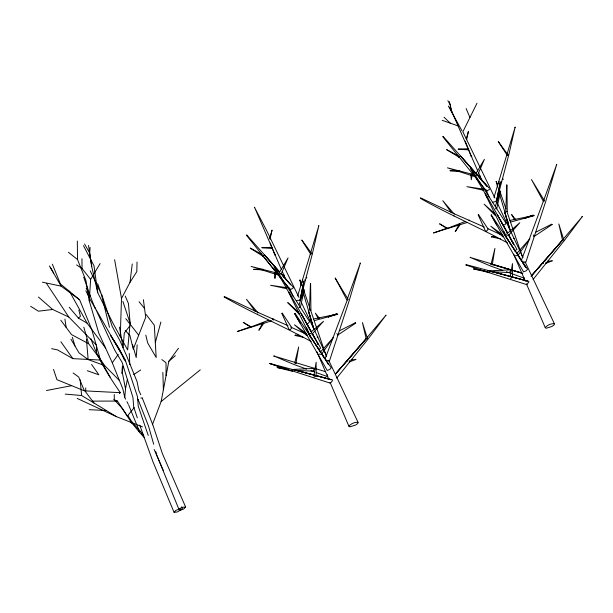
<?xml version="1.0" encoding="UTF-8"?>
<svg xmlns="http://www.w3.org/2000/svg" width="613" height="613" viewBox="0 0 613 613"><rect width="100%" height="100%" fill="white"/><g stroke="black" fill="none" stroke-linecap="round" stroke-linejoin="round"><path stroke-width="0.92" d="M114.263 394.527L114.263 399.737L122.378 408.572M498.507 183.187L499.151 181.586M314.078 377.072L316.124 375.968L316.139 362.183L313.871 375.846M510.414 278.486L512.46 277.375L512.476 263.59L510.338 276.356M96.563 346.759L96.486 353.755L104.616 365.547L119.42 380.512L122.792 388.757L124.761 397.5L125.634 399.186M85.759 387.891L85.674 391.96L93.958 403.002M137.028 262.027L136.814 271.62L130.01 282.309L121.504 298.47L120.271 336.514M490.109 271.666L509.587 272.57L510.744 270.126M310.431 283.512L309.427 310.14L310.921 310.178L310.615 283.528M506.767 184.927L505.763 211.554L507.257 211.585L506.943 184.942M274.831 278.21L274.501 273.398L275.191 274.111L279.52 275.413M471.941 176.046L471.282 179.732L470.838 174.805L471.527 175.525L474.991 176.567M119.42 380.512L112.286 362.743L98.854 333.296L89.268 300.906L90.632 279.382L100.095 263.567M125.236 296.087L128.454 303.581L130.132 323.166L127.634 349.954L112.876 323.082L97.728 292.677L91.728 266.617L89.682 253.054L90.096 247.43M121.841 373.57L122.401 366.076M137.174 344.889L136.201 357.517L132.546 344.667M124.761 397.5L125.496 388.895L127.374 379.416M122.952 366.245L122.378 372.827L125.496 388.895M250.403 248.112L261.828 254.288M459.221 157.319L446.601 149.626L458.164 155.702M295.956 363.425L298.661 347.004L294.815 362.521M492.293 264.831L494.929 248.418L490.936 264.839M271.536 320.86L237.246 331.541L250.648 326.744M433.598 232.986L446.984 228.151M473.251 174.498L447.475 167.839L471.527 175.525L472.087 175.142M311.381 319.526L311.665 320.599M507.717 220.933L508.001 222.013M534.015 215.515L509.84 220.412M281.903 313.572L282.294 313.205L291.474 327.189L291.696 327.855L290.447 329.587L289.037 329.449L281.903 313.572L282.294 313.205M484.998 230.028L478.24 214.979L478.515 214.604L487.81 228.595L488.032 229.27L486.783 231.001L485.373 230.863M130.01 282.309L132.255 263.973M261.966 247.621L272.141 247.353M458.302 149.036L468.478 148.76M292.409 371.271L277.076 367.509L287.305 369.248M292.301 371.302L292.685 370.421M488.936 272.417L473.412 268.915L485.488 270.992M488.638 272.716L488.822 272.164M275.03 278.264L275.605 274.632M274.042 266.923L286.056 287.397M470.378 168.337L482.393 188.804M286.999 287.719L270.578 285.267L286.6 288.677L286.953 287.811M482.423 188.988L466.914 186.674L482.937 190.084L483.289 189.218M255.223 311.389L246.457 299.297L257.858 312.653M257.491 313.994L257.621 314.553M451.559 212.795L442.793 200.712L454.195 214.067M453.827 215.408L453.957 215.968M152.361 424.794L161.135 401.538L168.828 361.302L178.483 348.261M300.018 300.293L303.841 281.206L300.033 300.554L297.956 300.24L296.661 300.715M496.354 201.7L500.177 182.62L496.369 201.968L495.626 201.585L492.998 202.121M337.679 314.109L318.614 317.902L318.193 318.392L315.343 313.197L319.465 318.285L318.614 317.902L313.504 318.998M511.61 214.688L515.801 219.692L514.951 219.316L514.529 219.806L511.817 214.673M298.983 297.458L266.54 230.381L254.502 207.301L281.482 269.628M328.721 360.329L358.053 422.334L357.816 423.468L355.578 425.077L349.755 426.863L348.889 426.196L330.108 382.466M477.818 171.035L450.616 108.869L451.099 108.67L449.429 101.666M525.057 261.736L554.39 323.741L554.152 324.875L551.915 326.491L546.091 328.277L545.225 327.61L526.444 283.88M466.608 139.733L468.409 131.496L466.248 138.829M299.895 307.389L300.347 307.32L304.332 289.627L299.021 304.784M495.358 206.19L500.668 191.034L496.683 208.726L495.335 208.726M312.377 253.759L318.806 225.768L297.673 295.933M508.713 155.173L515.142 127.175L494.009 197.34M327.273 375.961L327.587 374.666M355.64 323.204L355.256 322.844L355.64 323.204L337.372 335.296M551.593 224.251L551.976 224.611L551.593 224.251L535.862 232.158M280.103 367.057L269.697 363.463L314.523 375.279M300.079 300.278L312.285 254.066M496.415 201.685L508.621 155.472M155.311 342.552L160.897 322.001M269.651 238.334L272.065 230.082L270.011 239.269M346.72 361.54L347.755 360.268M543.271 262.203L543.555 263.567M313.266 370.581L314.408 368.712M318.867 225.875L318.454 225.891M515.226 127.213L514.79 127.305M347.487 298.569L360.321 263.184L349.333 300.186L329.396 361.157L325.419 359.992M543.516 200.872L556.658 164.591L545.67 201.6L525.732 262.571L521.755 261.406M310.086 333.449L311.688 333.947L312.446 333.48M312.339 333.817L323.488 321.304L311.274 331.809M506.422 234.863L508.024 235.361L508.782 234.886L508.292 234.488L513.648 244.38M508.675 235.231L519.824 222.711L506.913 233.844M319.174 354.138L320.928 354.322L321.817 353.555L321.304 353.195L326.17 360.881M321.664 353.992L333.48 337.434L320.201 352.299M515.51 255.544L517.265 255.728L518.154 254.962L517.64 254.61L525.916 267.666M518 255.406L529.816 238.84L516.537 253.705M336.744 378.075L367.854 339.311L385.937 315.243L367.287 337.273M533.08 279.482L564.19 240.717L582.273 216.657L563.01 239.415M301.228 285.666L299.895 280.057L301.719 284.532M497.564 187.08L496.231 181.471L497.748 185.065M325.151 358.72L347.364 299.772M521.824 259.245L543.34 201.317L531.471 179.54L544.543 200.888L543.241 201.363M272.456 247.775L272.371 248.464M143.381 299.719L145.718 317.243L133.251 349.18L129.948 335.587L125.198 330.392M250.809 326.683L243.215 322.384L250.633 327.104L268.463 320.231M447.145 228.09L439.552 223.791L446.969 228.519L464.8 221.645M288.003 325.656L258.51 312.661L224.435 296.546L224.22 297.021C252.541 313.182 282.647 325.825 311.197 341.541M507.533 242.955C478.983 227.239 448.877 214.588 420.556 198.428L420.771 197.961L454.846 214.075L484.339 227.071M501.013 182.766L501.013 181.272M250.633 327.104L250.832 326.629M446.969 228.519L447.168 228.044M278.854 274.026L281.321 273.727L288.056 257.912L279.574 272.203M475.19 175.433L477.657 175.134L484.393 159.326L475.91 173.609M482.937 190.084L483.159 189.57M224.22 297.006L224.435 296.546M420.556 198.42L420.748 198.007M286.6 288.677L290.891 295.88M295.114 313.519L294.692 313.687L327.212 370.467L329.771 369.455L331.235 367.869L295.152 313.45L294.715 313.726L300.301 323.472M491.488 214.856L491.051 215.14L523.548 271.881L526.107 270.869L527.571 269.283L491.266 214.91L496.637 224.887M288.792 292.608L289.213 292.485L288.823 292.646L311.343 338.33M507.664 233.017L485.55 193.9L485.159 194.06L507.679 239.744M477.014 103.168L462.876 131.795L494.913 198.007M275.75 273.727L275.191 274.111L251.138 266.433L277.75 273.291M258.908 330.108L263.138 322.461L263.812 323.22L259.023 330.208M455.244 231.515L459.474 223.868L460.148 224.626L455.359 231.622M306.232 333.349L294.455 324.783L306.561 335.349L307.259 334.913M503.595 236.319L502.898 236.764L490.791 226.197L502.568 234.764M263.812 323.22L263.184 322.997M287.911 302.676L298.738 312.438M496.024 215.416L495.396 215.653L484.124 204.175L495.748 214.458M112.286 362.743L118.263 354.437M337.778 314.285L314.377 320.599M279.574 271.843L246.717 234.932L246.357 235.17L281.788 279.283M489.266 188.237L443.053 136.347L442.693 136.584L479.32 182.168M129.795 325.986L124.301 333.051L123.144 347.632L119.443 327.143M302.814 280.172L302.171 281.773L302.814 282.187M134.224 407.599L127.351 416.066L117.412 401.071L113.78 399.684M275.183 254.157L274.8 254.625L275.536 255.123M471.52 155.564L471.274 156.422L471.872 156.537M349.586 360.643L349.188 362.045L355.877 359.456L351.226 359.831M545.524 263.452L552.213 260.87L547.562 261.245M366.068 338.736L335.48 374.014L366.122 338.843L367.478 338.545L362.421 322.584L366.199 338.866M562.703 239.967L531.172 276.187L562.405 240.15M531.195 276.156L562.458 240.25L563.814 239.951L558.818 223.975L562.535 240.281M335.449 374.06L366.367 338.552M174.069 512.33L175.808 510.391L180.046 508.859L180.927 509.855L177.234 511.993L174.069 512.33L153.058 462.026L139.756 425.123M450.616 108.869L451.099 108.67M348.889 426.196C351.05 423.614 354.689 421.989 358.053 422.334M545.225 327.61C547.386 325.028 551.026 323.396 554.39 323.741M310.921 310.178L310.507 310.255M507.257 211.585L506.844 211.661M137.335 417.874L133.703 406.994L132.937 397.416L122.11 362.36L114.784 350.307L95.176 308.017L111.267 336.177L118.953 348.483L125.596 361.072L137.45 396.527L138.224 406.128L148.231 435.406M284.049 274.877L283.62 274.716L283.229 275.666L283.85 276.724L284.378 275.436M479.956 176.123L479.565 177.08L480.584 178.054L480.385 176.291L477.443 175.517M142.308 398.105L152.944 425.184L162.43 453.697L185.655 507.097L183.571 509.096L179.371 510.437L156.782 455.16L155.756 451.543M262.939 255.314L262.609 255.989L263.215 255.667M301.925 240.112L311.718 253.537M508.054 154.943L498.254 141.519L507.319 155.457M487.136 190.436L486.607 191.141L489.618 189.325M287.781 302.753L299.32 314.178M168.828 361.302L175.356 355.686M69.269 307.328L78.372 318.063L80.441 316.331L78.855 310.14M503.457 236.128L502.898 236.764M161.135 401.538L200.259 369.861M301.818 240.181L310.684 254.18L311.841 253.422M507.02 155.595L508.177 154.836M101.689 294.401L112.217 326.445L119.864 340.56L126.431 355.433L137.082 381.669L138.822 390.519L140.76 394.734M293.282 287.918L290.271 289.734L286.562 285.183M254.755 207.317L254.326 207.493M551.976 224.611L533.708 236.71M133.734 374.528L140.699 369.991M355.555 359.279L355.785 359.563M551.892 260.694L552.121 260.977M95.207 308.04L90.609 300.447L85.828 290.738M385.585 315.235L385.991 315.366M299.604 313.779L299.06 314.247M466.033 265.023L466.248 264.663L466.033 265.023L488.852 272.632L526.797 284.639L528.797 282.064L528.781 281.321L512.46 277.03M269.666 363.57L330.461 383.225L332.461 380.658L332.445 379.914L293.458 369.654L314.576 375.095M319.373 349.165L320.653 348.084L312.262 333.25M178.858 509.265L182.743 507.204L185.655 507.097M459.597 156.56L458.945 157.395M339.525 330.744L355.256 322.844M495.411 236.787L491.641 236.488L491.427 236.886L500.583 238.894M299.075 335.372L295.305 335.081L295.091 335.48L303.335 337.288M513.51 238.618L514.246 238.258M317.174 337.211L317.909 336.851M335.158 278.126L348.207 299.481L346.904 299.956L335.288 278.08M529.793 238.917L529.364 238.871M333.457 337.502L333.028 337.456M491.128 264.563L492.316 264.555M294.792 363.149L295.979 363.149M503.38 225.461L505.204 224.412L505.978 223.163L470.684 168.115M533.218 215.132L524.49 217.899L524.866 218.397L533.256 215.178M328.53 316.982L336.928 313.772L328.154 316.484L328.53 316.982L328.185 316.484M522.851 273.367L470.186 257.406L490.231 265.881L502.767 270.417M325.61 371.693L273.85 355.992L293.895 364.467L306.431 369.011M466.976 222.557L433.59 232.879M514.361 250.978L516.989 249.499L508.598 234.664M534.115 215.699L510.713 222.013M250.28 248.234L262.609 255.989M582.327 216.78L581.921 216.65M46.481 390.519L71.667 385.669M96.149 344.843L68.802 317.036L52.664 309.473L38.427 311.189L30.65 306.316M556.29 164.506L556.78 164.667M298.998 307.32L300.347 307.32M487.488 270.931L510.621 269.835M292.079 369.478L314.285 368.428M470.217 257.629L470.455 257.222M273.881 356.222L274.118 355.816M524.49 217.899L524.866 218.397M92.555 401.124L117.412 401.071M450.072 170.721L459.627 170.736L459.765 171.364L450.08 170.759M253.744 269.352L263.291 269.322L263.429 269.958L253.759 269.406M140.132 431.138L131.841 421.805L130.753 421.69L138.546 431.108L140.132 431.138L143.787 435.345M140.783 398.006L142.507 398.075M294.7 370.298L313.251 371.156M89.13 409.683L106.31 410.503M53.53 369.394L56.932 379.669L84.395 390.856L120.324 392.665C108.884 376.252 97.26 357.777 90.977 338.736M491.488 237.009L491.641 236.488M295.152 335.602L295.305 335.081M51.638 348.644L57.538 349.908L72.84 358.643L100.517 360.069L110.21 377.271M458.21 149.197L468.707 149.879M261.874 247.782L272.624 248.503M65.239 394.113L81.606 395.508L116.485 416.679L142.545 426.878M290.731 327.112L305.335 333.656M360.444 263.261L359.954 263.092M42.42 282.187L61.131 286.148L79.621 299.765L91.781 329.618L100.517 360.069M281.106 274.103L283.62 274.716M510.913 276.509L466.248 264.663M510.652 276.555L489.795 271.069L527.341 281.083L511.832 276.739M471.152 174.176L471.589 174.291M274.816 272.762L275.62 273.26M316.354 375.769L331.005 379.677L316.408 375.585M492.936 264.64L521.924 273.107L491.756 264.303M442.195 120.317L458.455 126.048M87.345 370.742L98.862 374.804L91.582 364.444M70.97 339.219L79.008 352.85L88.157 359.601L104.616 365.547M506.353 271.712L524.253 278.195L523.609 277.375M310.906 370.627L314.492 371.922M316.277 372.574L327.917 376.788M477.657 175.134L477.182 174.935L486.937 186.26M281.321 273.727L280.846 273.521L290.6 284.846M77.23 398.427L116.485 416.679M487.81 228.595L500.806 234.664M99.03 357.525L88.586 343.655L71.568 334.637L60.771 320.216M78.372 318.063L87.1 323.166L105.574 348.023M76.594 264.908L82.05 268.54L90.632 279.382M73.146 372.98L78.709 377.049L84.395 390.856M161.878 359.586L166.023 362.75L166.1 375.547M478.24 214.979L478.63 214.619M68.418 252.28L77.499 259.544L85.881 280.333L89.268 300.906M306.768 323.833L307.872 323.718L309.642 321.756L274.348 266.701M79.621 299.765L60.388 283.942L52.343 264.172M38.443 297.037L52.664 309.473M444.065 117.244L450.325 123.182M280.846 273.268L293.566 287.543M138.546 431.108L144.178 437.498M475.964 173.54L460.647 156.131L473.136 170.46M279.628 272.134L264.31 254.717L279.298 271.911M141.511 434.019L143.404 436.172M474.385 171.893L476.263 174.038M478.761 176.904L486.875 186.222M282.424 275.498L284.294 277.643M479.427 182.276L486.607 191.141M262.762 255.751L283.152 280.938M284.286 282.348L290.271 289.734L293.298 296.761M139.059 301.711L144.545 308.485M533.233 234.94L533.923 235.798M336.897 333.526L337.778 335.089M125.795 318.683L138.63 335.089M146.162 314.538L154.307 325.212L156.185 357.517L147.718 342.989L145.787 335.119M526.506 284.248L526.797 284.639M330.169 382.834L330.461 383.225M122.661 408.955L122.286 408.434L131.895 423.292M60.886 341.786L72.84 358.643M46.55 283.52L68.802 317.036M496.032 181.701L496.53 181.54M299.696 280.287L300.194 280.126M517.119 253.813L505.074 235.423L514.943 250.702M320.262 351.601L308.737 334.008L320.162 351.709M517.541 254.724L521.694 261.161M522.736 262.77L525.326 266.793M321.718 354.122L324.315 358.145M326.4 361.356L327.955 363.77M127.818 415.491L131.841 421.805M327.633 363.187L328.606 364.72M448.371 106.057L461.987 130.86M49.423 265.935L61.131 286.148M50.304 267.237L53.66 273.145M483.021 189.892L485.825 194.827M486.76 196.466L487.695 198.114M289.213 292.485L311.327 331.602M84.54 243.966L89.682 253.054M507.388 232.856L497.404 214.879L507.311 232.925M311.504 332.261L301.067 313.473L311.427 332.33M447.873 100.67L450.371 105.175M69.384 291.152L87.1 323.166M509.112 236.204L513.617 244.403M312.331 333.97L315.028 338.889M317.281 342.989L318.185 344.629L312.4 333.901M304.676 279.865L305.021 280.509M83.468 245.683L93.996 265.797L97.728 292.677M86.211 288.24L90.318 296.087L94.961 308.147M126.952 401.714L128.263 404.243M496.132 200.597L523.019 257.429M301.427 302.63L314.055 329.327M314.875 331.043L326.683 356.023M90.226 270.831L101.444 294.501L97.62 283.589M163.242 470.324L154.177 449.467M180.161 508.131L180.927 509.855M478.584 172.789L482.416 181.54M485.864 189.425L489.258 197.294M282.248 271.375L285.696 279.252M289.528 288.01L290.294 289.765M503.909 231.407L506.162 236.649M513.679 254.142L525.318 281.26M306.446 327.373L310.201 336.116M316.967 351.862L328.606 378.972M466.118 108.539L469.949 117.481M449.812 106.984L452.118 112.355M181.632 506.882L182.375 508.652M138.477 400.465L137.963 399.201L148.568 426.211L153.702 444.302M128.699 405.086L139.626 431.866M465.236 141.09L471.274 156.422M270.249 243.085L274.938 255.008M122.991 356.59L123.956 359.256M83.682 277.13L90.318 296.087M499.266 189.471L505.963 208.849M302.929 288.056L309.933 308.316M506.882 211.485L522.353 256.747M310.546 310.078L326.331 356.245M469.504 220.711L469.213 220.029L469.274 220.772M122.876 301.374L130.132 323.166M509.978 229.538L498.584 190.666M313.366 327.212L302.753 291.045M72.349 337.311L74.993 346.031M510.215 230.465L504.698 212.182L509.717 229.653M313.879 329.051L308.362 310.768L313.12 327.327M83.797 327.135L88.586 343.655M273.099 319.94L272.877 318.622L273.298 319.886M459.765 171.364L459.627 170.736M263.429 269.958L263.291 269.322M101.429 294.462L109.474 327.311M545.922 262.058L546.076 262.778M114.608 259.69L121.504 298.47M88.517 245.438L91.728 266.617M64.909 319.105L66.173 327.426M512.407 276.884L512.46 277.375M316.07 375.478L316.124 375.968M80.165 379.83L81.606 395.508M86.425 339.05L88.157 359.601M129.243 353.379L129.818 364.681M162.859 372.443L163.38 389.799M81.95 258.694L82.05 268.54M77.322 241.047L77.499 259.544M306.331 277.781L306.784 277.704L306.331 277.781M502.668 179.188L503.12 179.111L502.668 179.188M120.041 392.764L119.612 393.178L120.041 392.764M118.278 347.709L110.899 335.801L125.596 361.072L118.278 347.709"/></g></svg>
